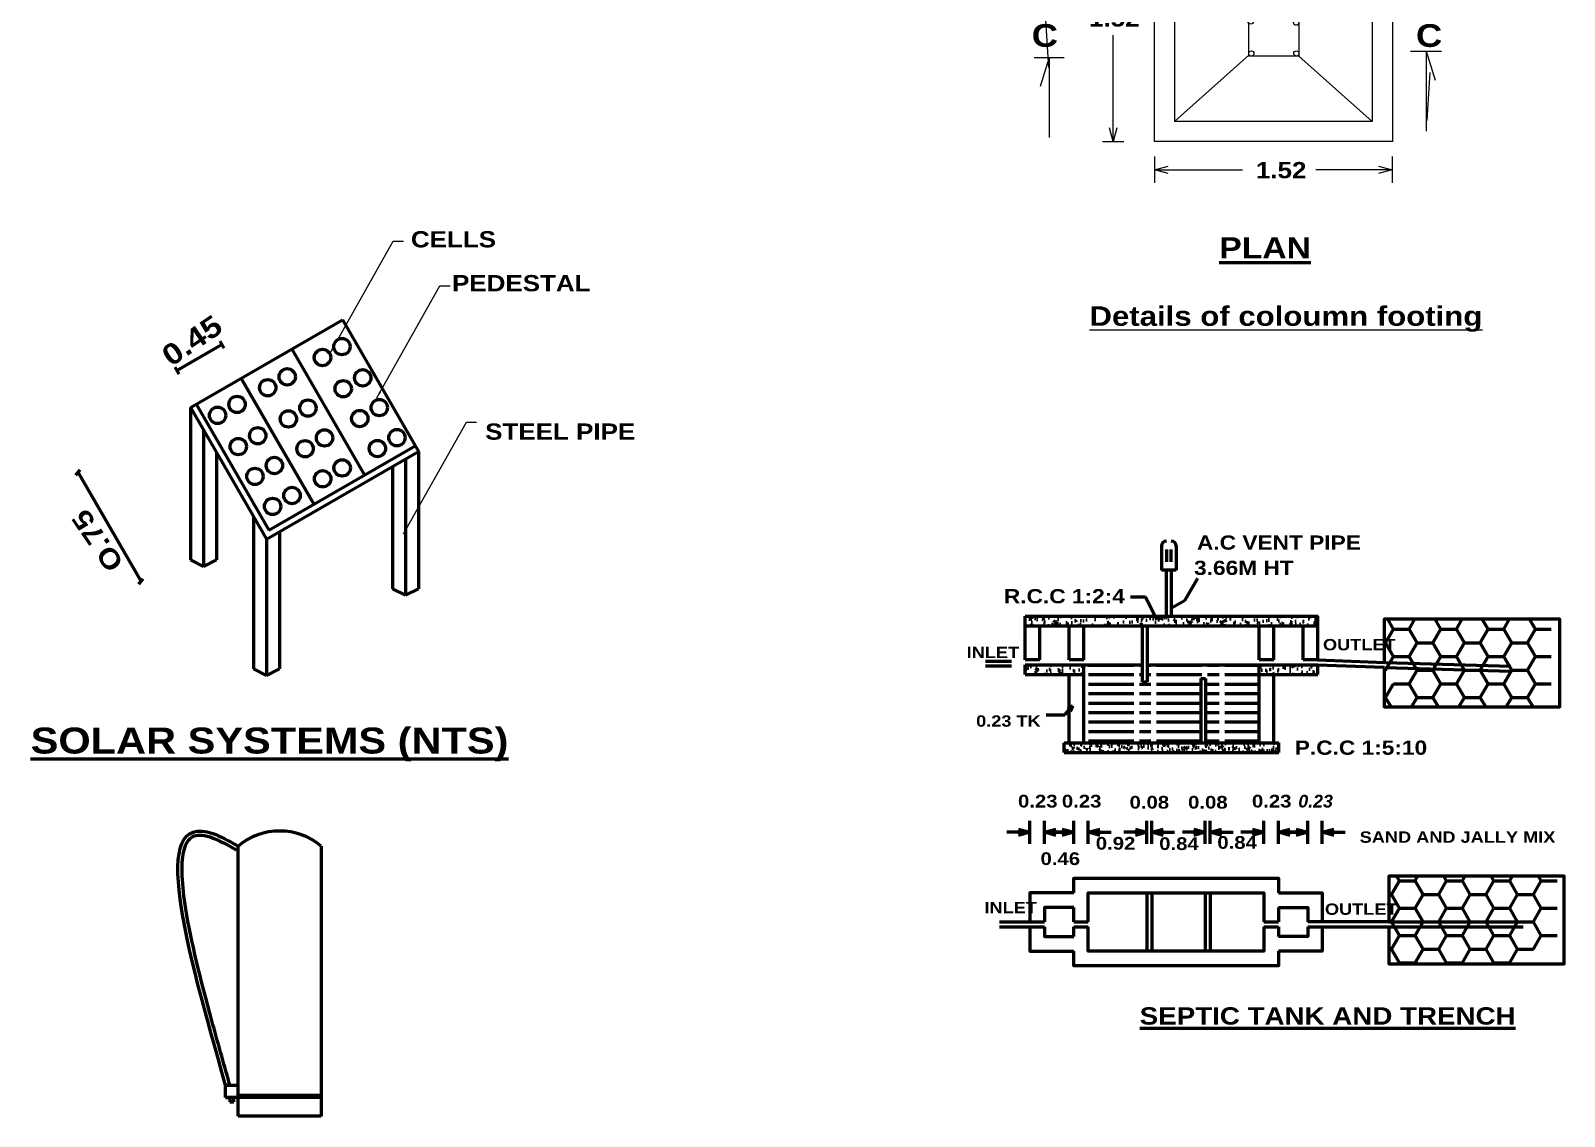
# Model space of a CAD drawing. Header units: metres. Extents: x 863 to 1571, y 626 to 804.
# Drawn here: x 965.89 to 1013.11, y 731.48 to 764.91 of the extents above; entities that cross this region are included whole.
import ezdxf

# ---------------------------------------------------------------- set-up
doc = ezdxf.new("R2010")
doc.units = ezdxf.units.M
doc.header["$LTSCALE"] = 0.2
doc.header["$MEASUREMENT"] = 0
doc.linetypes.add('DASHED2', pattern=[0.375, 0.25, -0.125])
doc.layers.get('0').update_dxf_attribs({"lineweight": 60})
doc.layers.add('HATCH', color=251, linetype='Continuous', lineweight=0)
doc.styles.get("Standard").update_dxf_attribs({"font": 'ariblk.ttf', "height": 0.23})
doc.styles.add('style1', font='', dxfattribs={"height": 0.2})
doc.styles.add('TIMES', font='')
doc.styles.get('style1').set_extended_font_data('Arial Black')
doc.styles.get('TIMES').set_extended_font_data('Arial Black')
doc.dimstyles.get("Standard").update_dxf_attribs({"dimtxt": 0.23, "dimasz": 0.2, "dimexe": 0.12, "dimexo": 0.0625, "dimgap": 0.09, "dimtad": 1, "dimtih": 1, "dimtoh": 1, "dimzin": 1, "dimdsep": 46, "dimtxsty": 'Standard', "dimcen": 0.09, "dimazin": 0, "dimtfac": 1, "dimtix": 1, "dimtofl": 0, "dimtmove": 0, "dimatfit": 0, "dimfxl": 0, "dimtolj": 1, "dimtzin": 0, "dimarcsym": 0})

# ---------------------------------------------------------------- blocks, each defined once
blk = doc.blocks.new('_Open30')
at = {"layer": 'HATCH', "color": 0, "lineweight": -2}
for p, q in [((-1, 0.27), (0, 0)), ((0, 0), (-1, -0.27)), ((0, 0), (-1, 0))]:
    blk.add_line(p, q, dxfattribs=at)
blk = doc.blocks.new('GZ')
at = {"lineweight": 25}
h = blk.add_hatch(color=256, dxfattribs=at)
h.paths.add_polyline_path([(2162.377, 905.881), (2162.377, 905.871, 0.939689), (2162.457, 905.876, 0.939689)])
h.paths.add_polyline_path([(2162.696, 905.877, 1), (2162.776, 905.877, 1)])
h.paths.add_polyline_path([(2162.696, 905.347, 0.363684), (2162.729, 905.308), (2162.743, 905.308, 0.363684), (2162.776, 905.347, 1)])
h.paths.add_polyline_path([(2162.377, 905.353), (2162.377, 905.344, 0.944531), (2162.457, 905.348, 0.944531)])
h = blk.add_hatch(color=256, dxfattribs=at)
h.paths.add_polyline_path([(2161.12, 902.407, 0.293166), (2161.143, 902.371), (2161.177, 902.371, 0.293166), (2161.2, 902.407, 1)])
h.paths.add_polyline_path([(2161.457, 902.407, 0.293166), (2161.48, 902.371), (2161.514, 902.371, 0.293166), (2161.537, 902.407, 1)])
h.paths.add_polyline_path([(2161.814, 902.407, 0.293166), (2161.837, 902.371), (2161.87, 902.371, 0.293166), (2161.894, 902.407, 1)])
h.paths.add_polyline_path([(2162.157, 902.407, 0.293166), (2162.18, 902.371), (2162.214, 902.371, 0.293166), (2162.237, 902.407, 1)])
h.paths.add_polyline_path([(2162.877, 902.407, 0.293166), (2162.9, 902.371), (2162.934, 902.371, 0.293166), (2162.957, 902.407, 1)])
h.paths.add_polyline_path([(2163.251, 902.408, 0.298745), (2163.275, 902.371), (2163.307, 902.371, 0.298745), (2163.331, 902.408, 1)])
h.paths.add_polyline_path([(2163.627, 902.407, 1), (2163.547, 902.407, 0.293166), (2163.571, 902.371), (2163.604, 902.371, 0.293166)])
h.paths.add_polyline_path([(2163.954, 902.407, 0.293166), (2163.978, 902.371), (2164.011, 902.371, 0.293166), (2164.034, 902.407, 1)])
h = blk.add_hatch(dxfattribs=at)
h.set_pattern_fill('AR-CONC', color=256, scale=0.035, style=0)
h.set_pattern_definition([(50, (1847.33054, 501.90984), (0.25103801, -0.02196298), [0.02624968, -0.28874649]), (355, (1847.33054, 501.90984), (-0.04856238, 0.26326405), [0.02099974, -0.23099719]), (100.4514, (1847.35146, 501.908), (0.20247582, 0.2413009), [0.0223088, -0.24539676]), (46.1842, (1847.33054, 501.97984), (0.37352982, -0.05793095), [0.03937452, -0.43311973]), (96.6356, (1847.36167, 501.975), (0.32712797, 0.3409371), [0.0334632, -0.36809507]), (351.1842, (1847.33054, 501.97984), (0.3271277, 0.34093736), [0.03149962, -0.3464958]), (21, (1847.36554, 501.96234), (0.20891493, -0.1409149), [0.02624968, -0.28874649]), (326, (1847.36554, 501.96234), (0.08515933, 0.25379943), [0.02099974, -0.23099719]), (71.4514, (1847.38295, 501.9506), (0.29407434, 0.1128843), [0.0223088, -0.24539676]), (37.5, (1847.33054, 501.90984), (0.004255898, 0.116511432), [0, -0.228197225, 0, -0.23449715, 0, -0.23187218]), (7.5, (1847.33054, 501.90984), (0.09207322, 0.13804242), [0, -0.133698374, 0, -0.22294729, 0, -0.088373925]), (327.5, (1847.25249, 501.90984), (0.18683558, -0.007894109), [0, -0.087498936, 0, -0.27299668, 0, -0.362245595]), (317.5, (1847.21749, 501.90984), (0.204112677, 0.03503632), [0, -0.113748617, 0, -0.181297795, 0, -0.25724687])])
h.paths.add_polyline_path([(2164.406, 902.291), (2160.746, 902.291), (2160.746, 902.061), (2164.406, 902.061)])
h = blk.add_hatch(dxfattribs=at)
h.set_pattern_fill('AR-CONC', color=256, scale=0.035, style=0)
h.set_pattern_definition([(50, (1847.33054, 501.90984), (0.25103801, -0.02196298), [0.02624968, -0.28874649]), (355, (1847.33054, 501.90984), (-0.04856238, 0.26326405), [0.02099974, -0.23099719]), (100.4514, (1847.35146, 501.908), (0.20247582, 0.2413009), [0.0223088, -0.24539676]), (46.1842, (1847.33054, 501.97984), (0.37352982, -0.05793095), [0.03937452, -0.43311973]), (96.6356, (1847.36167, 501.975), (0.32712797, 0.3409371), [0.0334632, -0.36809507]), (351.1842, (1847.33054, 501.97984), (0.3271277, 0.34093736), [0.03149962, -0.3464958]), (21, (1847.36554, 501.96234), (0.20891493, -0.1409149), [0.02624968, -0.28874649]), (326, (1847.36554, 501.96234), (0.08515933, 0.25379943), [0.02099974, -0.23099719]), (71.4514, (1847.38295, 501.9506), (0.29407434, 0.1128843), [0.0223088, -0.24539676]), (37.5, (1847.33054, 501.90984), (0.004255898, 0.116511432), [0, -0.228197225, 0, -0.23449715, 0, -0.23187218]), (7.5, (1847.33054, 501.90984), (0.09207322, 0.13804242), [0, -0.133698374, 0, -0.22294729, 0, -0.088373925]), (327.5, (1847.25249, 501.90984), (0.18683558, -0.007894109), [0, -0.087498936, 0, -0.27299668, 0, -0.362245595]), (317.5, (1847.21749, 501.90984), (0.204112677, 0.03503632), [0, -0.113748617, 0, -0.181297795, 0, -0.25724687])])
h.paths.add_polyline_path([(2164.406, 902.291), (2160.746, 902.291), (2160.746, 902.061), (2164.406, 902.061)])
for p, q in [((2162.61, 906.824), (2162.598, 906.961)), ((2162.598, 906.961), (2162.694, 906.825)), ((2162.522, 906.825), (2162.135, 906.825)), ((2162.296, 903.791), (2162.296, 906.825)), ((2162.377, 905.897), (2162.377, 906.825)), ((2162.39, 906.638), (2162.377, 906.638)), ((2162.39, 906.638), (2162.777, 906.638)), ((2162.626, 906.645), (2162.522, 906.825)), ((2162.575, 905.918), (2162.575, 906.734)), ((2162.61, 906.824), (2162.626, 906.645)), ((2162.984, 906.825), (2162.694, 906.825)), ((2162.731, 906.641), (2162.847, 906.814)), ((2162.731, 906.641), (2162.902, 906.733)), ((2162.771, 906.638), (2162.777, 906.638)), ((2162.777, 905.918), (2162.777, 906.825)), ((2162.855, 903.791), (2162.855, 906.825)), ((2162.39, 906.278), (2162.377, 906.278)), ((2162.39, 906.278), (2162.777, 906.278)), ((2162.771, 906.278), (2162.777, 906.278)), ((2162.777, 906.106), (2162.898, 906.269)), ((2162.777, 906.106), (2162.948, 906.201)), ((2162.39, 905.918), (2162.377, 905.918)), ((2162.377, 905.308), (2162.377, 905.918)), ((2162.377, 905.864), (2162.418, 905.755)), ((2162.39, 905.918), (2162.777, 905.918)), ((2162.433, 905.918), (2162.539, 905.872)), ((2162.757, 905.563), (2162.882, 905.739)), ((2162.771, 905.918), (2162.777, 905.918)), ((2162.777, 905.918), (2162.777, 905.308)), ((2162.296, 905.651), (2159.66, 905.651)), ((2159.679, 905.651), (2160.148, 905.651)), ((2162.757, 905.563), (2162.949, 905.66)), ((2162.86, 905.651), (2165.223, 905.651)), ((2160.253, 905.441), (2160.253, 904.942)), ((2162.377, 902.528), (2162.377, 905.317)), ((2162.575, 902.545), (2162.575, 905.308)), ((2162.777, 902.528), (2162.777, 905.308)), ((2162.39, 905.198), (2162.377, 905.198)), ((2162.39, 905.198), (2162.777, 905.198)), ((2162.771, 905.198), (2162.777, 905.198)), ((2162.39, 904.838), (2162.377, 904.838)), ((2162.39, 904.838), (2162.777, 904.838)), ((2162.771, 904.838), (2162.777, 904.838)), ((2160.253, 904.001), (2160.253, 904.5)), ((2162.377, 904.481), (2162.777, 904.481)), ((2162.377, 904.129), (2162.777, 904.129)), ((2160.09, 903.791), (2160.415, 903.791)), ((2160.253, 903.581), (2160.253, 903.555)), ((2161.056, 902.891), (2162.296, 903.791)), ((2162.377, 903.802), (2162.777, 903.802)), ((2162.855, 903.791), (2164.096, 902.891)), ((2162.377, 903.538), (2162.777, 903.538)), ((2160.253, 903.126), (2160.253, 903.101)), ((2162.377, 903.217), (2162.777, 903.217)), ((2160.09, 902.891), (2160.415, 902.891)), ((2161.056, 902.291), (2161.056, 902.891)), ((2164.096, 902.291), (2164.096, 902.891)), ((2160.253, 902.501), (2160.253, 902.711)), ((2160.253, 902.681), (2160.253, 902.501)), ((2162.377, 902.848), (2162.777, 902.848)), ((2164.019, 902.439), (2163.865, 902.647)), ((2164.019, 902.439), (2164.01, 902.678)), ((2164.096, 902.453), (2164.096, 902.65)), ((2161.127, 902.371), (2161.097, 902.465)), ((2162.377, 902.528), (2161.127, 902.528)), ((2162.937, 902.528), (2162.777, 902.528)), ((2162.937, 902.528), (2164.027, 902.528)), ((2160.09, 902.291), (2160.415, 902.291)), ((2160.746, 902.291), (2164.406, 902.291)), ((2160.746, 902.291), (2160.746, 902.061)), ((2162.937, 902.371), (2161.127, 902.371)), ((2162.937, 902.371), (2164.027, 902.371)), ((2164.406, 902.291), (2164.406, 902.061)), ((2164.406, 902.291), (2164.406, 902.061)), ((2164.406, 902.142), (2164.561, 902.269)), ((2164.406, 902.142), (2164.597, 902.157)), ((2160.09, 902.061), (2160.415, 902.061)), ((2160.746, 902.061), (2164.406, 902.061)), ((2160.253, 901.851), (2160.253, 901.641)), ((2159.948, 901.127), (2160.273, 901.127)), ((2164.417, 901.127), (2160.746, 901.127)), ((2160.746, 897.406), (2160.746, 901.127)), ((2164.417, 897.406), (2164.417, 901.127)), ((2160.11, 900.917), (2160.11, 899.488)), ((2164.096, 900.817), (2161.056, 900.817)), ((2161.056, 900.817), (2161.056, 897.716)), ((2162.203, 899.782), (2161.056, 900.817)), ((2162.959, 899.782), (2164.096, 900.817)), ((2164.096, 900.817), (2164.096, 897.716)), ((2162.878, 899.276), (2162.883, 899.451)), ((2162.878, 899.276), (2163.057, 899.331)), ((2159.068, 899.284), (2159.114, 898.545)), ((2160.11, 897.616), (2160.11, 899.045)), ((2158.894, 898.701), (2159.358, 898.701)), ((2159.126, 898.701), (2158.986, 898.253)), ((2159.126, 898.701), (2159.126, 897.472)), ((2162.198, 898.737), (2161.056, 897.716)), ((2162.966, 898.724), (2164.096, 897.716)), ((2164.685, 898.799), (2165.166, 898.799)), ((2164.926, 898.799), (2164.926, 897.569)), ((2164.926, 898.799), (2165.066, 898.351)), ((2164.984, 898.468), (2164.938, 897.729)), ((2164.096, 897.716), (2161.056, 897.716)), ((2159.948, 897.406), (2160.273, 897.406)), ((2164.417, 897.406), (2160.746, 897.406)), ((2160.746, 897.176), (2160.746, 896.772)), ((2160.956, 896.974), (2162.103, 896.974)), ((2164.196, 896.974), (2163.229, 896.974)), ((2164.406, 897.176), (2164.406, 896.772))]:
    blk.add_line(p, q, dxfattribs=at)
for points in [[(2162.731, 906.641), (2163.86, 907.631), (2164.357, 907.631)], [(2162.777, 906.106), (2163.877, 907.069), (2164.263, 907.069)], [(2162.757, 905.563), (2163.828, 906.501), (2164.325, 906.501)], [(2162.377, 905.918), (2162.777, 905.918)], [(2162.777, 905.308), (2162.377, 905.308)]]:
    blk.add_lwpolyline(points, dxfattribs=at)
blk.add_lwpolyline([(2162.203, 899.782), (2162.971, 899.782), (2162.966, 898.724), (2162.198, 898.724)], close=True, dxfattribs=at)
for centre in [(2162.417, 905.876), (2162.736, 905.877), (2162.417, 905.348), (2162.736, 905.347), (2161.16, 902.407), (2161.497, 902.407), (2161.854, 902.407), (2162.197, 902.407), (2162.917, 902.407), (2163.291, 902.408), (2163.587, 902.407), (2163.994, 902.407), (2162.242, 899.742), (2162.934, 899.742), (2162.227, 899.255), (2162.926, 899.238), (2162.237, 898.764), (2162.93, 898.764)]:
    blk.add_circle(centre, 0.04, dxfattribs=at)
for centre, radius, start, end in [((2164.324, 902.661), 0.378, 56.0001, 219.1524), ((2164.656, 901.736), 0.477, 22.0827, 121.5556), ((2163.979, 898.712), 1.238, 62.9107, 152.8627)]:
    blk.add_arc(centre, radius, start, end, dxfattribs=at)
at = {"lineweight": 25, "xscale": 0.2099974463990293, "yscale": 0.2099974463990293, "zscale": 0.2099974463990293}
for p, rotation in [((2160.253, 905.651), 90), ((2160.253, 903.791), 270), ((2160.253, 903.791), 90), ((2160.253, 902.891), 270), ((2160.253, 902.891), 90), ((2160.253, 902.291), 270), ((2160.253, 902.291), 270), ((2160.253, 902.061), 90), ((2160.11, 901.127), 90), ((2160.11, 897.406), 270), ((2160.746, 896.974), 180)]:
    blk.add_blockref('_Open30', p, dxfattribs=dict(at, rotation=rotation))
blk.add_blockref('_Open30', (2164.406, 896.974), dxfattribs=at)
blk.add_text('%%UPLAN', height=0.324).set_placement((2161.744, 895.609))
at = {"lineweight": 25, "width": 9.12438, "attachment_point": 1, "style": 'style1'}
for s, insert, char_height in [('Stirrups 8mm\\P @20cm c/c', (2164.405, 907.745), 0.2), ('Main rod 6nos \\P16 mmtor steel', (2164.4, 907.173), 0.2), ('Plinth Beam \\P0.30X 0.61', (2164.433, 906.539), 0.2), ('G.L', (2160.091, 906.034), 0.25), ('1.00', (2159.867, 904.856), 0.25), ('0.38', (2159.87, 903.503), 0.25), ('10 mm dia tor \\Psteel 20 cm c/c', (2164.676, 903.218), 0.2), ('0.20', (2159.221, 902.72), 0.25), ('0.15', (2159.237, 902.301), 0.25), ('p.c.c 1:5:10', (2165.118, 902.086), 0.2), ('rcc column\\P 0.30 X 0.45', (2164.589, 900.321), 0.2), ('1.52', (2159.739, 899.428), 0.25), ('1.52', (2162.307, 897.092), 0.25)]:
    blk.add_mtext(s, dxfattribs=dict(at, insert=insert, char_height=char_height))
at = {"lineweight": 25, "char_height": 0.35, "attachment_point": 5}
for insert in [(2159.058, 899.038), (2164.973, 899.037)]:
    blk.add_mtext('\\A1;C', dxfattribs=dict(at, insert=insert))
at = {"lineweight": 25, "insert": (2159.745, 894.87), "char_height": 0.3, "width": 8.14657, "attachment_point": 1}
blk.add_mtext('{\\LDetails of coloumn footing}', dxfattribs=at)
blk = doc.blocks.new('A$C1C1D0AA9')
h = blk.add_hatch()
h.set_pattern_fill('AR-CONC', color=0, scale=0.045513, style=0)
h.set_pattern_definition([(50, (-68.2361, -12.3417), (0.3264488, -0.0285606), [0.034135, -0.3754847]), (355, (-68.2361, -12.3417), (-0.0631503, 0.3423475), [0.027308, -0.3003878]), (100.4514, (-68.2089, -12.3441), (0.2632987, 0.3137867), [0.0290103, -0.3191129]), (46.1842, (-68.2361, -12.2507), (0.4857366, -0.0753332), [0.0512025, -0.563227]), (96.6356, (-68.19563, -12.25696), (0.4253958, 0.4433532), [0.0435154, -0.4786693]), (351.1842, (-68.2361, -12.2507), (0.4253955, 0.4433535), [0.040962, -0.4505817]), (21, (-68.1906, -12.27344), (0.2716721, -0.1832451), [0.034135, -0.3754847]), (326, (-68.1906, -12.27344), (0.1107408, 0.3300397), [0.027308, -0.3003878]), (71.4514, (-68.16795, -12.2887), (0.382413, 0.1467943), [0.0290103, -0.3191129]), (37.5, (-68.2361, -12.34171), (0.00553435, 0.15151098), [0, -0.2967467, 0, -0.3049391, 0, -0.3015256]), (7.5, (-68.2361, -12.34171), (0.11973163, 0.1795098), [0, -0.1738608, 0, -0.28991972, 0, -0.1149211]), (327.5, (-68.3376, -12.34171), (0.24296021, -0.01026547), [0, -0.11378325, 0, -0.35500374, 0, -0.47106266]), (317.5, (-68.38311, -12.34171), (0.2654273, 0.0455611), [0, -0.1479182, 0, -0.2357589, 0, -0.33452276])])
h.paths.add_polyline_path([(2.366, 7.191), (2.366, 7.386), (1.194, 7.386), (1.194, 7.191)])
h.paths.add_polyline_path([(7.056, 8.168), (7.056, 8.363), (1.194, 8.363), (1.194, 8.168)])
h.paths.add_polyline_path([(7.056, 7.191), (7.056, 7.386), (6.763, 7.386), (5.883, 7.386), (5.883, 7.191)])
at = {"linetype": 'DASHED2'}
h = blk.add_hatch(dxfattribs=at)
h.set_pattern_fill('ACAD_ISO08W100', color=0, scale=0.037928, style=0)
h.set_pattern_definition([(0, (-872.38489, -46.66854), (0, 0.189638752), [0.91026601, -0.11378325, 0.2275665, -0.11378325])])
h.paths.add_polyline_path([(2.366, 5.823), (4.711, 5.823), (4.711, 6.947), (4.809, 6.947), (4.809, 5.823), (5.883, 5.823), (5.883, 7.386), (3.636, 7.386), (3.636, 7.044), (3.539, 7.044), (3.539, 7.386), (3.048, 7.386), (2.366, 7.386)])
h = blk.add_hatch()
h.set_pattern_fill('AR-CONC', color=0, scale=0.037928, style=0)
h.set_pattern_definition([(50, (-43.29328, 2.22978), (0.2720407, -0.0238005), [0.0284458, -0.312904]), (355, (-43.29328, 2.22978), (-0.0526253, 0.2852896), [0.0227567, -0.2503232]), (100.4514, (-43.2706, 2.2278), (0.2194156, 0.2614889), [0.0241752, -0.2659274]), (46.1842, (-43.29328, 2.30563), (0.4047805, -0.0627776), [0.0426687, -0.469356]), (96.6356, (-43.25955, 2.3004), (0.3544965, 0.369461), [0.036263, -0.398891]), (351.1842, (-43.2933, 2.30563), (0.3544963, 0.3694613), [0.034135, -0.3754847]), (21, (-43.25535, 2.28667), (0.2263934, -0.1527043), [0.0284458, -0.312904]), (326, (-43.25535, 2.28667), (0.092284, 0.2750331), [0.0227567, -0.2503232]), (71.4514, (-43.2365, 2.27394), (0.3186775, 0.1223286), [0.0241752, -0.2659274]), (37.5, (-43.29328, 2.22978), (0.00461196, 0.12625915), [0, -0.24728893, 0, -0.25411593, 0, -0.25127135]), (7.5, (-43.29328, 2.22978), (0.09977636, 0.1495915), [0, -0.144884, 0, -0.24159977, 0, -0.09576757]), (327.5, (-43.37786, 2.22978), (0.20246684, -0.00855456), [0, -0.0948194, 0, -0.29583645, 0, -0.3925522]), (317.5, (-43.41579, 2.22978), (0.2211894, 0.03796757), [0, -0.1232652, 0, -0.19646575, 0, -0.278769])])
h.paths.add_polyline_path([(1.975, 5.823), (1.975, 5.628), (6.274, 5.628), (6.274, 5.823)])
at = {"color": 0}
for p, q in [((4.022, 9.698), (4.022, 9.448)), ((4.12, 9.448), (4.12, 9.698)), ((4.643, 9.118), (4.382, 8.67)), ((3.3, 8.75), (3.601, 8.75)), ((3.601, 8.75), (3.829, 8.284)), ((4.382, 8.67), (4.125, 8.521)), ((1.194, 8.363), (7.056, 8.363)), ((1.194, 8.168), (7.056, 8.168)), ((8.415, 7.826), (8.573, 8.1)), ((8.573, 8.1), (8.459, 8.298)), ((8.573, 8.1), (8.889, 8.1)), ((8.889, 8.1), (9.004, 8.298)), ((9.047, 7.826), (8.889, 8.1)), ((9.363, 7.826), (9.522, 8.1)), ((9.522, 8.1), (9.407, 8.298)), ((9.522, 8.1), (9.838, 8.1)), ((9.838, 8.1), (9.952, 8.298)), ((9.996, 7.826), (9.838, 8.1)), ((10.312, 7.826), (10.47, 8.1)), ((10.47, 8.1), (10.355, 8.298)), ((10.47, 8.1), (10.786, 8.1)), ((10.786, 8.1), (10.9, 8.298)), ((10.944, 7.826), (10.786, 8.1)), ((11.26, 7.826), (11.418, 8.1)), ((11.418, 8.1), (11.303, 8.298)), ((11.418, 8.1), (11.734, 8.1)), ((8.39, 7.826), (8.415, 7.826)), ((8.573, 7.553), (8.415, 7.826)), ((8.889, 7.553), (9.047, 7.826)), ((9.047, 7.826), (9.363, 7.826)), ((9.522, 7.553), (9.363, 7.826)), ((9.838, 7.553), (9.996, 7.826)), ((9.996, 7.826), (10.312, 7.826)), ((10.47, 7.553), (10.312, 7.826)), ((10.786, 7.553), (10.944, 7.826)), ((10.944, 7.826), (11.26, 7.826)), ((11.418, 7.553), (11.26, 7.826)), ((1.194, 7.386), (2.366, 7.386)), ((2.366, 7.386), (3.048, 7.386)), ((3.048, 7.386), (3.539, 7.386)), ((3.636, 7.386), (5.883, 7.386)), ((5.883, 7.386), (7.056, 7.386)), ((8.415, 7.279), (8.573, 7.553)), ((8.573, 7.553), (8.889, 7.553)), ((9.047, 7.279), (8.889, 7.553)), ((9.363, 7.279), (9.522, 7.553)), ((9.522, 7.553), (9.838, 7.553)), ((9.996, 7.279), (9.838, 7.553)), ((10.312, 7.279), (10.47, 7.553)), ((10.47, 7.553), (10.786, 7.553)), ((10.944, 7.279), (10.786, 7.553)), ((11.26, 7.279), (11.418, 7.553)), ((11.418, 7.553), (11.734, 7.553)), ((1.194, 7.191), (2.366, 7.191)), ((4.711, 7.111), (4.809, 7.111)), ((5.883, 7.191), (7.056, 7.191)), ((8.889, 7.005), (9.047, 7.279)), ((9.047, 7.279), (9.363, 7.279)), ((9.522, 7.005), (9.363, 7.279)), ((9.838, 7.005), (9.996, 7.279)), ((9.996, 7.279), (10.312, 7.279)), ((10.47, 7.005), (10.312, 7.279)), ((10.786, 7.005), (10.944, 7.279)), ((10.944, 7.279), (11.26, 7.279)), ((11.418, 7.005), (11.26, 7.279)), ((3.539, 7.044), (3.636, 7.044)), ((8.415, 6.731), (8.573, 7.005)), ((8.573, 7.005), (8.889, 7.005)), ((9.047, 6.731), (8.889, 7.005)), ((9.363, 6.731), (9.522, 7.005)), ((9.522, 7.005), (9.838, 7.005)), ((9.996, 6.731), (9.838, 7.005)), ((10.312, 6.731), (10.47, 7.005)), ((10.47, 7.005), (10.786, 7.005)), ((10.944, 6.731), (10.786, 7.005)), ((11.26, 6.731), (11.418, 7.005)), ((11.418, 7.005), (11.734, 7.005)), ((1.985, 6.384), (2.142, 6.56)), ((2.142, 6.56), (2.039, 6.499)), ((2.142, 6.56), (2.092, 6.451)), ((8.39, 6.731), (8.415, 6.731)), ((8.526, 6.54), (8.415, 6.731)), ((8.937, 6.54), (9.047, 6.731)), ((9.047, 6.731), (9.363, 6.731)), ((9.474, 6.54), (9.363, 6.731)), ((9.885, 6.54), (9.996, 6.731)), ((9.996, 6.731), (10.312, 6.731)), ((10.422, 6.54), (10.312, 6.731)), ((10.833, 6.54), (10.944, 6.731)), ((10.944, 6.731), (11.26, 6.731)), ((11.371, 6.54), (11.26, 6.731)), ((1.614, 6.384), (1.985, 6.384)), ((1.975, 5.823), (6.274, 5.823)), ((1.975, 5.628), (6.274, 5.628)), ((1.055, 4.028), (0.826, 4.028)), ((1.285, 3.798), (1.285, 4.257)), ((1.578, 3.798), (1.578, 4.257)), ((1.935, 4.028), (1.705, 4.028)), ((1.807, 4.028), (2.037, 4.028)), ((2.164, 3.798), (2.164, 4.257)), ((2.457, 3.798), (2.457, 4.257)), ((2.687, 4.028), (2.916, 4.028)), ((3.4, 4.028), (3.171, 4.028)), ((3.63, 3.798), (3.63, 4.257)), ((3.727, 3.798), (3.727, 4.257)), ((3.957, 4.028), (4.186, 4.028)), ((4.573, 4.028), (4.343, 4.028)), ((4.802, 3.798), (4.802, 4.257)), ((4.9, 3.798), (4.9, 4.257)), ((5.129, 4.028), (5.359, 4.028)), ((5.745, 4.028), (5.516, 4.028)), ((5.975, 3.798), (5.975, 4.257)), ((6.268, 3.798), (6.268, 4.257)), ((6.624, 4.028), (6.395, 4.028)), ((6.497, 4.028), (6.726, 4.028)), ((6.854, 3.798), (6.854, 4.257)), ((7.147, 3.798), (7.147, 4.257)), ((7.376, 4.028), (7.606, 4.028)), ((8.692, 3.052), (8.637, 3.147)), ((9.008, 3.052), (9.063, 3.147)), ((9.64, 3.052), (9.585, 3.147)), ((9.956, 3.052), (10.011, 3.147)), ((10.588, 3.052), (10.533, 3.147)), ((10.904, 3.052), (10.959, 3.147)), ((11.536, 3.052), (11.482, 3.147)), ((8.481, 2.778), (8.534, 2.778)), ((8.534, 2.778), (8.692, 3.052)), ((8.692, 2.505), (8.534, 2.778)), ((8.692, 3.052), (9.008, 3.052)), ((9.166, 2.778), (9.008, 3.052)), ((9.008, 2.505), (9.166, 2.778)), ((9.166, 2.778), (9.482, 2.778)), ((9.482, 2.778), (9.64, 3.052)), ((9.64, 2.505), (9.482, 2.778)), ((9.64, 3.052), (9.956, 3.052)), ((10.114, 2.778), (9.956, 3.052)), ((9.956, 2.505), (10.114, 2.778)), ((10.114, 2.778), (10.43, 2.778)), ((10.43, 2.778), (10.588, 3.052)), ((10.43, 2.778), (10.588, 3.052)), ((10.588, 2.505), (10.43, 2.778)), ((10.588, 2.505), (10.43, 2.778)), ((10.588, 3.052), (10.904, 3.052)), ((11.062, 2.778), (10.904, 3.052)), ((10.904, 2.505), (11.062, 2.778)), ((11.062, 2.778), (11.378, 2.778)), ((11.378, 2.778), (11.536, 3.052)), ((11.536, 2.505), (11.378, 2.778)), ((11.536, 3.052), (11.852, 3.052)), ((3.63, 2.666), (3.63, 2.208)), ((3.727, 2.666), (3.727, 2.208)), ((4.802, 2.666), (4.802, 2.208)), ((4.9, 2.666), (4.9, 2.208)), ((5.975, 2.666), (5.975, 2.23)), ((8.534, 2.231), (8.692, 2.505)), ((8.692, 2.505), (9.008, 2.505)), ((9.166, 2.231), (9.008, 2.505)), ((9.482, 2.231), (9.64, 2.505)), ((9.64, 2.505), (9.956, 2.505)), ((10.114, 2.231), (9.956, 2.505)), ((10.43, 2.231), (10.588, 2.505)), ((10.43, 2.231), (10.588, 2.505)), ((10.588, 2.505), (10.904, 2.505)), ((11.062, 2.231), (10.904, 2.505)), ((11.378, 2.231), (11.536, 2.505)), ((11.536, 2.505), (11.852, 2.505)), ((8.692, 1.957), (8.534, 2.231)), ((9.008, 1.957), (9.166, 2.231)), ((9.64, 1.957), (9.482, 2.231)), ((9.956, 1.957), (10.114, 2.231)), ((10.588, 1.957), (10.43, 2.231)), ((10.588, 1.957), (10.43, 2.231)), ((10.904, 1.957), (11.062, 2.231)), ((11.062, 2.231), (11.378, 2.231)), ((11.536, 1.957), (11.378, 2.231)), ((8.534, 1.683), (8.692, 1.957)), ((8.692, 1.957), (9.008, 1.957)), ((9.166, 1.683), (9.008, 1.957)), ((9.482, 1.683), (9.64, 1.957)), ((9.64, 1.957), (9.956, 1.957)), ((10.114, 1.683), (9.956, 1.957)), ((10.43, 1.683), (10.588, 1.957)), ((10.43, 1.683), (10.588, 1.957)), ((10.588, 1.957), (10.904, 1.957)), ((11.062, 1.683), (10.904, 1.957)), ((11.378, 1.683), (11.536, 1.957)), ((11.536, 1.957), (11.852, 1.957)), ((8.481, 1.683), (8.534, 1.683)), ((8.692, 1.41), (8.534, 1.683)), ((9.008, 1.41), (9.166, 1.683)), ((9.166, 1.683), (9.482, 1.683)), ((9.64, 1.41), (9.482, 1.683)), ((9.956, 1.41), (10.114, 1.683)), ((10.114, 1.683), (10.43, 1.683)), ((10.588, 1.41), (10.43, 1.683)), ((10.588, 1.41), (10.43, 1.683)), ((10.904, 1.41), (11.062, 1.683)), ((11.062, 1.683), (11.378, 1.683)), ((8.679, 1.388), (8.692, 1.41)), ((8.692, 1.41), (9.008, 1.41)), ((9.02, 1.388), (9.008, 1.41)), ((9.628, 1.388), (9.64, 1.41)), ((9.64, 1.41), (9.956, 1.41)), ((9.968, 1.388), (9.956, 1.41)), ((10.576, 1.388), (10.588, 1.41)), ((10.588, 1.41), (10.904, 1.41)), ((10.917, 1.388), (10.904, 1.41))]:
    blk.add_line(p, q, dxfattribs=at)
for points in [[(3.925, 9.769), (3.925, 9.28)], [(4.218, 9.769), (4.218, 9.28)], [(4.218, 9.28), (3.925, 9.28)], [(4.027, 8.363), (4.027, 9.28)], [(4.125, 8.363), (4.125, 9.28)], [(1.194, 7.484), (1.194, 8.363)], [(7.056, 7.484), (7.056, 8.363)], [(1.487, 7.484), (1.487, 8.168)], [(2.073, 7.484), (2.073, 8.168)], [(2.366, 7.484), (2.366, 8.168)], [(3.539, 8.168), (3.539, 7.044)], [(3.636, 8.168), (3.636, 7.044)], [(5.883, 7.484), (5.883, 8.168)], [(6.177, 7.484), (6.177, 8.168)], [(6.763, 7.484), (6.763, 8.168)], [(8.39, 7.321), (8.39, 6.54), (11.907, 6.54), (11.907, 8.298), (8.39, 8.298), (8.39, 7.419)], [(0.393, 7.461), (0.915, 7.461)], [(1.487, 7.484), (1.194, 7.484)], [(1.194, 7.191), (1.194, 7.386)], [(2.366, 7.484), (2.073, 7.484)], [(2.366, 5.823), (2.366, 7.386)], [(6.177, 7.484), (5.883, 7.484)], [(5.883, 5.823), (5.883, 7.386)], [(7.056, 7.484), (6.763, 7.484)], [(6.763, 7.386), (7.056, 7.386)], [(7.053, 7.386), (8.386, 7.336)], [(7.056, 7.484), (8.398, 7.433)], [(7.056, 7.191), (7.056, 7.386)], [(8.415, 7.43), (10.928, 7.358)], [(0.393, 7.363), (0.915, 7.363)], [(2.073, 5.823), (2.073, 7.191)], [(4.711, 7.111), (4.711, 5.823)], [(4.809, 7.111), (4.809, 5.823)], [(6.177, 5.823), (6.177, 7.191)], [(8.403, 7.333), (10.925, 7.26)], [(1.975, 5.628), (1.975, 5.823)], [(6.274, 5.628), (6.274, 5.823)], [(2.164, 2.817), (2.164, 3.11), (6.268, 3.11), (6.268, 2.817)], [(6.854, 2.133), (8.481, 2.133), (8.481, 1.388), (11.998, 1.388), (11.998, 3.147), (8.481, 3.147), (8.481, 2.23), (6.854, 2.23)], [(2.164, 2.817), (1.285, 2.817), (1.285, 2.23)], [(2.457, 2.23), (2.457, 2.817), (5.975, 2.817), (5.975, 2.23)], [(3.63, 2.817), (3.63, 1.644)], [(3.727, 2.817), (3.727, 1.644)], [(4.802, 2.817), (4.802, 1.644)], [(4.9, 2.817), (4.9, 1.644)], [(6.268, 2.817), (7.147, 2.817), (7.147, 2.23)], [(2.164, 2.523), (1.578, 2.523), (1.578, 2.23)], [(2.164, 2.23), (2.164, 2.523)], [(6.268, 2.523), (6.268, 2.23)], [(6.268, 2.523), (6.854, 2.523), (6.854, 2.23)], [(0.674, 2.23), (1.578, 2.23)], [(2.164, 2.23), (2.457, 2.23)], [(5.975, 2.23), (6.268, 2.23)], [(8.481, 2.23), (11.172, 2.23)], [(0.674, 2.133), (1.578, 2.133)], [(1.285, 2.133), (1.285, 1.644), (2.164, 1.644)], [(1.578, 2.133), (1.578, 1.937), (2.164, 1.937)], [(2.164, 1.937), (2.164, 2.133)], [(2.164, 2.133), (2.457, 2.133)], [(5.975, 2.133), (5.975, 1.644), (2.457, 1.644), (2.457, 2.133)], [(5.975, 2.133), (6.268, 2.133)], [(6.854, 2.133), (6.854, 1.937), (6.268, 1.937)], [(7.147, 2.133), (7.147, 1.644), (6.268, 1.644)], [(6.268, 2.133), (6.268, 1.937)], [(8.481, 2.133), (11.172, 2.133)], [(6.268, 1.644), (6.268, 1.351), (2.164, 1.351), (2.164, 1.644)]]:
    blk.add_lwpolyline(points, dxfattribs=at)
for centre, start, end in [((4.022, 9.769), 90, 180), ((4.12, 9.769), 0, 90)]:
    blk.add_arc(centre, 0.0977, start, end, dxfattribs=at)
at = {"color": 0, "xscale": 0.2293917680822233, "yscale": 0.2293917680822233, "zscale": 0.2293917680822233}
for p in [(1.285, 4.028), (2.164, 4.028), (3.63, 4.028), (4.802, 4.028), (5.975, 4.028), (6.854, 4.028)]:
    blk.add_blockref('_Open30', p, dxfattribs=at)
at = {"color": 0, "xscale": 0.2293917680822233, "yscale": 0.2293917680822233, "zscale": 0.2293917680822233, "rotation": 180}
for p in [(1.578, 4.028), (2.457, 4.028), (3.727, 4.028), (4.9, 4.028), (6.268, 4.028), (7.147, 4.028)]:
    blk.add_blockref('_Open30', p, dxfattribs=at)
at = {"color": 0}
for s, height, p in [('A.C VENT PIPE', 0.28446, (4.635, 9.694)), ('3.66M HT', 0.2845, (4.576, 9.188)), ('R.C.C 1:2:4', 0.28446, (0.764, 8.619)), ('INLET', 0.2276, (0.018, 7.521)), ('OUTLET', 0.2276, (7.161, 7.676)), ('0.23 TK', 0.2276, (0.208, 6.145)), ('P.C.C 1:5:10', 0.28446, (6.595, 5.582)), ('SAND AND JALLY MIX', 0.22757, (7.897, 3.818)), ('INLET', 0.2276, (0.376, 2.403)), ('OUTLET', 0.2276, (7.2, 2.373))]:
    blk.add_text(s, height=height, dxfattribs=at).set_placement(p)
at = {"color": 0, "style": 'style1'}
blk.add_text('%%USEPTIC TANK AND TRENCH', height=0.34767, dxfattribs=at).set_placement((3.487, 0.172))
at = {"color": 0, "attachment_point": 5}
for s, insert, char_height in [('\\A1;0.23', (1.444, 4.65), 0.2549), ('\\A1;0.23', (2.323, 4.65), 0.2549), ('\\A1;0.08', (3.68, 4.628), 0.2549), ('\\A1;0.08', (4.853, 4.628), 0.2549), ('\\A1;0.23', (6.133, 4.65), 0.2549), ('\\A1;{\\fArial Greek|b1|i1|c161|p34;0.23}', (7.013, 4.65), 0.25488), ('\\A1;0.92', (3.003, 3.805), 0.2549), ('\\A1;0.84', (4.274, 3.798), 0.2549), ('\\A1;0.84', (5.439, 3.822), 0.2549), ('\\A1;0.46', (1.895, 3.497), 0.2549)]:
    blk.add_mtext(s, dxfattribs=dict(at, insert=insert, char_height=char_height))

msp = doc.modelspace()

# ---------------------------------------------------------------- linework, layer by layer
for p, q in [((970.809, 753.306), (975.486, 756.006)), ((975.486, 756.006), (977.824, 751.956)), ((970.383, 754.445), (971.768, 755.245)), ((971.708, 755.353), (971.828, 755.137)), ((973.927, 755.106), (976.165, 751.229)), ((970.322, 754.553), (970.443, 754.337)), ((972.368, 754.206), (974.606, 750.329)), ((970.809, 753.306), (973.148, 749.256)), ((970.809, 753.306), (970.809, 748.613)), ((970.983, 753.406), (973.221, 749.529)), ((971.609, 752.844), (971.609, 752.816)), ((971.209, 752.613), (971.209, 748.613)), ((971.609, 751.92), (971.609, 748.613)), ((973.148, 749.256), (977.824, 751.956)), ((973.221, 749.529), (977.724, 752.129)), ((977.824, 751.956), (977.824, 747.725)), ((967.277, 751.226), (967.414, 751.386)), ((967.345, 751.306), (969.283, 747.949)), ((967.345, 751.306), (969.283, 747.949)), ((977.024, 751.494), (977.024, 747.725)), ((977.424, 751.725), (977.424, 747.725)), ((972.748, 749.949), (972.748, 745.256)), ((973.548, 749.487), (973.548, 745.256)), ((973.148, 749.256), (973.148, 745.256)), ((971.209, 748.413), (970.809, 748.613)), ((971.209, 748.613), (971.209, 748.413)), ((971.209, 748.413), (971.609, 748.613)), ((969.215, 747.869), (969.352, 748.028)), ((977.424, 747.525), (977.024, 747.725)), ((977.424, 747.725), (977.424, 747.525)), ((977.424, 747.525), (977.824, 747.725)), ((973.148, 745.056), (972.748, 745.256)), ((973.148, 745.256), (973.148, 745.056)), ((973.148, 745.056), (973.548, 745.256)), ((972.272, 731.48), (972.272, 739.8)), ((974.832, 739.8), (974.832, 731.48)), ((971.888, 732.44), (972.272, 732.44)), ((971.888, 732.056), (971.888, 732.44)), ((971.888, 732.056), (972.016, 732.056)), ((971.888, 732.056), (971.939, 732.056)), ((971.888, 732.056), (971.913, 732.056)), ((972.272, 732.056), (971.888, 732.056)), ((972.016, 732.056), (972.016, 731.928)), ((972.016, 731.928), (972.144, 731.928)), ((972.144, 731.928), (972.144, 732.056)), ((974.832, 732.12), (972.272, 732.12)), ((974.832, 732.056), (972.272, 732.056)), ((974.832, 731.48), (972.272, 731.48))]:
    msp.add_line(p, q)
for centre in [(974.871, 754.848), (975.47, 755.184), (973.185, 753.917), (973.784, 754.252), (975.508, 753.886), (976.108, 754.222), (972.241, 753.402), (971.641, 753.067), (973.822, 752.955), (974.421, 753.291), (976.019, 752.968), (976.619, 753.304), (972.278, 752.105), (972.878, 752.44), (974.333, 752.037), (974.933, 752.372), (976.562, 752.044), (977.162, 752.379), (973.389, 751.522), (972.79, 751.186), (974.876, 751.112), (975.476, 751.448), (973.932, 750.598), (973.333, 750.262)]:
    msp.add_circle(centre, 0.252)
msp.add_arc((973.552, 738.271), 1.994, 50.0538, 129.9462)
for points, knots in [([(971.888, 732.44), (970.686, 736.674), (969.351, 741.382), (971.986, 739.965), (972.272, 739.8)], [0, 0, 0, 0, 3.030452, 3.369076, 3.369076, 3.369076, 3.369076]), ([(972.011, 732.475), (971.825, 733.13), (971.639, 733.784), (971.118, 735.691), (970.819, 736.888), (970.541, 738.617), (970.509, 739.239), (970.647, 739.853), (970.73, 739.995), (970.946, 740.143), (971.093, 740.167), (971.547, 740.05), (971.853, 739.894), (972.198, 739.694), (972.203, 739.692), (972.208, 739.689)], [0, 0, 0, 0, 0.468639, 0.468639, 1.405917, 1.405917, 2.137486, 2.137486, 2.546212, 2.546212, 2.954939, 2.954939, 3.363666, 3.363666, 3.369076, 3.369076, 3.369076, 3.369076])]:
    msp.add_open_spline(points, degree=3, knots=knots)

# ---------------------------------------------------------------- block references
at = {"lineweight": -2, "xscale": 2, "yscale": 2, "zscale": 2}
msp.add_blockref('GZ', (-3321.005, -1033.317), dxfattribs=at)
at = {"lineweight": 25, "xscale": 1.535999999999767, "yscale": 1.535999999999767, "zscale": 1.535999999999767}
msp.add_blockref('A$C1C1D0AA9', (994.676, 734.04), dxfattribs=at)

# ---------------------------------------------------------------- texts
at = {"style": 'TIMES'}
for s, height, p in [('CELLS', 0.5, (977.593, 758.238)), ('PEDESTAL', 0.5, (978.859, 756.887)), ('STEEL PIPE', 0.5, (979.88, 752.316)), ('%%USOLAR SYSTEMS (NTS)', 0.8, (965.885, 742.652))]:
    msp.add_text(s, height=height, dxfattribs=at).set_placement(p)
for s, height, rotation, p in [('0.45', 0.6402, 34.2854, (970.208, 754.547)), ('O.75', 0.6, 124.2854, (968.777, 748.515))]:
    msp.add_text(s, height=height, rotation=rotation, dxfattribs=at).set_placement(p)

# ---------------------------------------------------------------- leaders
for points in [[(975.104, 754.985), (977.046, 758.426), (977.36, 758.426)], [(976.545, 753.609), (978.487, 757.05), (978.801, 757.05)], [(977.36, 749.417), (979.302, 752.858), (979.615, 752.858)]]:
    msp.add_leader(points, dimstyle='Standard', override={"dimgap": 0.09, "dimtad": 0})

doc.saveas('drawing.dxf')
